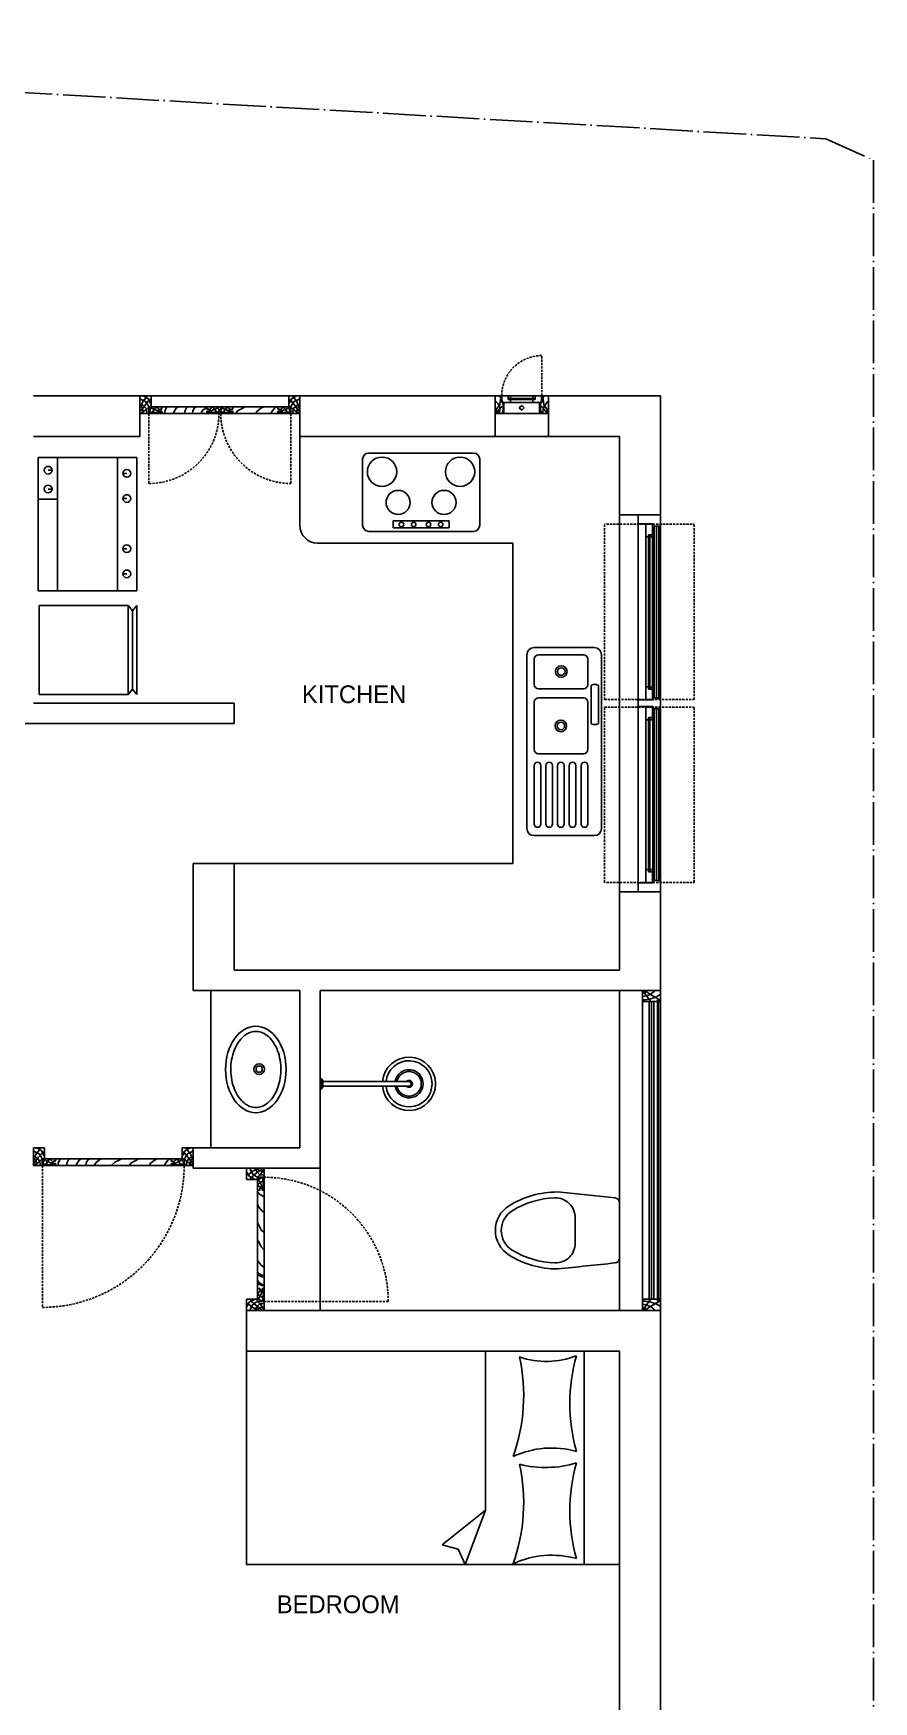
# Model space of a CAD drawing. Header units: metres. Extents: x -16 to 65907, y -5261 to 15511.
# Drawn here: x 12647 to 13120, y -2413 to -1474 of the extents above; entities that cross this region are included whole.
import ezdxf

# ---------------------------------------------------------------- set-up
doc = ezdxf.new("R2010")
doc.units = ezdxf.units.M
for name, pattern in [('ACAD_ISO03W100', [30, 12, -18]), ('ACAD_ISO04W100', [30, 24, -3, 0, -3]), ('DASHED', [19.05, 12.7, -6.35])]:
    doc.linetypes.add(name, pattern=pattern)
doc.layers.get('0').update_dxf_attribs({"color": 6})
doc.layers.add('BC-BOUNDARY', color=3, linetype='ACAD_ISO04W100')
doc.layers.add('BC-GREYCOLOR', color=8, linetype='Continuous')
doc.styles.add('BC-1IN50-1', font='FreeSans.ttf', dxfattribs={"height": 10})

# ---------------------------------------------------------------- blocks, each defined once
blk = doc.blocks.new('BC-WC')
at = {"linetype": 'ByBlock'}
for points in [[(193.3, 400), (461.7, 520.1, -0.384412), (493.6, 509.8), (633.6, 267.3, -0.383904), (626.6, 234.6, -0.001434), (389.3, 62.9, -0.140641), (141, 0, -0.259738), (18, 73.6, -0.259738), (15.8, 216.9, -0.139471)], [(336.3, 332.2), (401.2, 219.9, -0.422961), (362, 81.9, -0.13189), (141.9, 30, -0.259738), (44, 88.6, -0.259738), (42.2, 202.7, -0.13189), (197.1, 367.3, -0.422961)]]:
    blk.add_lwpolyline(points, format="xyb", close=True, dxfattribs=at)
blk.add_arc((374.7, 83.2), 25, 299.83999, 305.7189, dxfattribs=at)
blk = doc.blocks.new('BC-WASH-COUNTER')
for radius in [2.5, 1.47]:
    blk.add_circle((20.09, 15.74), radius)
at = {"extrusion": (0, 0, -1)}
blk.add_ellipse((20.23, 14.18), major_axis=(-20.28, 0), ratio=0.7, start_param=3.141593, end_param=9.424778, dxfattribs=at)
blk.add_open_spline([(38.07, 14.18), (38.07, 13.26), (37.9, 12.33), (37.2, 10.48), (36.67, 9.56), (35.23, 7.8), (34.32, 6.96), (32.19, 5.44), (30.95, 4.77), (28.25, 3.65), (26.77, 3.21), (23.7, 2.6), (22.09, 2.44), (18.88, 2.41), (17.27, 2.54), (14.17, 3.08), (12.68, 3.5), (9.92, 4.56), (8.66, 5.22), (6.45, 6.7), (5.5, 7.53), (3.99, 9.27), (3.41, 10.18), (2.64, 12.03), (2.43, 12.95), (2.35, 14.81), (2.49, 15.74), (3.11, 17.58), (3.6, 18.51), (4.95, 20.28), (5.82, 21.14), (7.89, 22.69), (9.09, 23.39), (11.74, 24.56), (13.19, 25.03), (16.24, 25.69), (17.83, 25.88), (21.04, 25.98), (22.66, 25.88), (25.78, 25.4), (27.29, 25.01), (30.1, 24), (31.39, 23.37), (33.67, 21.93), (34.65, 21.12), (36.25, 19.39), (36.86, 18.48), (37.72, 16.65), (37.97, 15.72), (38.06, 14.59), (38.07, 14.39), (38.07, 14.18)], degree=3, knots=[0, 0, 0, 0, 0.25944, 0.25944, 0.518879, 0.518879, 0.778319, 0.778319, 1.037759, 1.037759, 1.297198, 1.297198, 1.556638, 1.556638, 1.816078, 1.816078, 2.075517, 2.075517, 2.334957, 2.334957, 2.594397, 2.594397, 2.853836, 2.853836, 3.113276, 3.113276, 3.372716, 3.372716, 3.632155, 3.632155, 3.891595, 3.891595, 4.151035, 4.151035, 4.410474, 4.410474, 4.669914, 4.669914, 4.929354, 4.929354, 5.188793, 5.188793, 5.448233, 5.448233, 5.707673, 5.707673, 5.967112, 5.967112, 6.226552, 6.226552, 6.283185, 6.283185, 6.283185, 6.283185])
blk = doc.blocks.new('BC-SHOWER')
for p in [(-12.3, -15.1), (12.3, -15.1)]:
    blk.add_line(p, (0, -15.1))
for points in [[(0, 0), (-29.6, 0)], [(0, 0), (29.6, 0)], [(-29.6, -4.1), (0, -4.1)], [(-28.3, -5.1), (0, -5.1)], [(29.6, -4.1), (0, -4.1)], [(28.3, -5.1), (0, -5.1)]]:
    blk.add_lwpolyline(points)
for points in [[(-29.6, 0), (-29.6, -4.1, 0.347987), (-28.6, -5.1), (-28.3, -5.1, 0.2725), (-12.3, -15.1, 6.671192)], [(29.6, 0), (29.6, -4.1, -0.347987), (28.6, -5.1), (28.3, -5.1, -0.2725), (12.3, -15.1, -6.671192)], [(-12.3, -15.1), (-12.3, -500, 1), (12.3, -500), (12.3, -15.1)]]:
    blk.add_lwpolyline(points, format="xyb")
for centre, radius, start, end in [((0, -499.7), 150, 94.70296, 85.29704), ((0, -499.7), 130, 95.42894, 84.57108), ((0, -500), 79.1, 100.18967, 79.8103), ((0, -500), 69.1, 100.18967, 79.8103), ((0, -500), 19.1, 130.08702, 49.91283)]:
    blk.add_arc(centre, radius, start, end)

msp = doc.modelspace()

# ---------------------------------------------------------------- linework, layer by layer
at = {"layer": 'BC-BOUNDARY'}
for p, q in [((12063.031, -1474.069), (13093.402, -1533.347)), ((13093.402, -1533.347), (13120.385, -1545.417)), ((13120.385, -1545.417), (13120.385, -2846.269))]:
    msp.add_line(p, q, dxfattribs=at)
at = {"layer": 'BC-GREYCOLOR', "linetype": 'DASHED', "ltscale": 0.1}
for p, q in [((12933.594, -1677.941), (12933.594, -1655.376)), ((12712.444, -1687.941), (12712.444, -1727.341)), ((12792.244, -1687.941), (12792.244, -1727.341)), ((12995.994, -1750.247), (12968.854, -1750.247)), ((12968.854, -1848.972), (12968.854, -1750.247)), ((12992.194, -1750.247), (13019.333, -1750.247)), ((13019.333, -1848.972), (13019.333, -1750.247)), ((12968.854, -1848.972), (13019.333, -1848.972)), ((12968.854, -1853.122), (13019.333, -1853.122)), ((12968.854, -1951.847), (12968.854, -1853.122)), ((13019.333, -1951.847), (13019.333, -1853.122)), ((12995.994, -1951.847), (12968.854, -1951.847)), ((12992.194, -1951.847), (13019.333, -1951.847)), ((12652.444, -2111.153), (12652.444, -2190.953)), ((12777.344, -2187.553), (12847.144, -2187.553))]:
    msp.add_line(p, q, dxfattribs=at)
at = {"layer": 'BC-GREYCOLOR'}
for p, q in [((12647.344, -1677.941), (12707.344, -1677.941)), ((12707.344, -1700.941), (12707.344, -1677.941)), ((12797.344, -1677.941), (12707.344, -1677.941)), ((12707.344, -1677.941), (12707.344, -1687.941)), ((12707.344, -1677.941), (12713.594, -1677.941)), ((12713.594, -1684.141), (12713.594, -1677.941)), ((12791.094, -1684.141), (12791.094, -1677.941)), ((12797.344, -1677.941), (12791.094, -1677.941)), ((12797.344, -1700.941), (12797.344, -1677.941)), ((12797.344, -1677.941), (12907.344, -1677.941)), ((12797.344, -1677.941), (12797.344, -1687.941)), ((12907.279, -1677.941), (12907.279, -1687.941)), ((12911.029, -1677.941), (12907.279, -1677.941)), ((12907.344, -1700.941), (12907.344, -1677.941)), ((12937.344, -1677.941), (12907.344, -1677.941)), ((12911.029, -1681.691), (12911.029, -1677.941)), ((12914.679, -1679.516), (12914.679, -1677.941)), ((12914.679, -1679.516), (12929.844, -1679.516)), ((12914.679, -1680.116), (12914.679, -1679.516)), ((12914.679, -1680.116), (12929.844, -1680.116)), ((12914.929, -1679.516), (12914.929, -1680.116)), ((12915.929, -1677.941), (12928.594, -1677.941)), ((12929.594, -1679.516), (12929.594, -1680.116)), ((12929.844, -1679.516), (12929.844, -1677.941)), ((12929.844, -1680.116), (12929.844, -1679.516)), ((12933.594, -1681.691), (12933.594, -1677.941)), ((12933.594, -1677.941), (12937.344, -1677.941)), ((12937.344, -1700.941), (12937.344, -1677.941)), ((12937.344, -1677.941), (13000.344, -1677.941)), ((12937.344, -1677.941), (12937.344, -1687.941)), ((13000.344, -1677.941), (13000.344, -1745.047)), ((12707.344, -1687.941), (12712.344, -1687.941)), ((12712.344, -1684.141), (12713.594, -1684.141)), ((12712.344, -1687.941), (12712.344, -1684.141)), ((12719.744, -1685.441), (12718.494, -1685.441)), ((12718.494, -1685.441), (12718.494, -1686.691)), ((12719.744, -1686.691), (12718.494, -1686.691)), ((12784.944, -1684.191), (12719.744, -1684.191)), ((12719.744, -1687.941), (12784.944, -1687.941)), ((12752.344, -1684.191), (12745.044, -1684.191)), ((12745.044, -1684.191), (12745.044, -1685.441)), ((12745.044, -1685.441), (12746.294, -1685.441)), ((12745.044, -1686.691), (12746.294, -1686.691)), ((12745.044, -1686.691), (12745.044, -1687.941)), ((12745.044, -1687.941), (12751.844, -1687.941)), ((12746.294, -1685.441), (12746.294, -1686.691)), ((12751.844, -1686.691), (12752.844, -1685.441)), ((12751.844, -1687.941), (12751.844, -1686.691)), ((12759.644, -1687.941), (12751.844, -1687.941)), ((12752.344, -1684.191), (12759.644, -1684.191)), ((12752.844, -1685.441), (12752.844, -1684.191)), ((12758.394, -1685.441), (12758.394, -1686.691)), ((12759.644, -1685.441), (12758.394, -1685.441)), ((12759.644, -1686.691), (12758.394, -1686.691)), ((12759.644, -1684.191), (12759.644, -1685.441)), ((12759.644, -1686.691), (12759.644, -1687.941)), ((12784.944, -1685.441), (12786.194, -1685.441)), ((12784.944, -1686.691), (12786.194, -1686.691)), ((12786.194, -1685.441), (12786.194, -1686.691)), ((12792.344, -1684.141), (12791.094, -1684.141)), ((12792.344, -1687.941), (12792.344, -1684.141)), ((12797.344, -1687.941), (12792.344, -1687.941)), ((12907.279, -1687.941), (12912.279, -1687.941)), ((12912.279, -1681.691), (12911.029, -1681.691)), ((12932.026, -1687.941), (12912.062, -1687.941)), ((12912.279, -1687.941), (12912.279, -1681.691)), ((12928.594, -1681.691), (12915.929, -1681.691)), ((12932.344, -1687.941), (12932.344, -1681.691)), ((12932.344, -1681.691), (12933.594, -1681.691)), ((12937.344, -1687.941), (12932.344, -1687.941)), ((12647.344, -1700.941), (12707.344, -1700.941)), ((12797.344, -1750.941), (12797.344, -1700.941)), ((12797.344, -1700.941), (12907.344, -1700.941)), ((12907.344, -1700.941), (12937.344, -1700.941)), ((12937.344, -1700.941), (12977.344, -1700.941)), ((12977.344, -1700.941), (12977.344, -1745.047)), ((12650.102, -1712.745), (12705.545, -1712.745)), ((12650.102, -1787.745), (12650.102, -1712.745)), ((12660.931, -1712.745), (12660.931, -1787.745)), ((12694.716, -1712.745), (12694.716, -1787.745)), ((12705.545, -1712.745), (12705.545, -1787.745)), ((12832.664, -1713.727), (12832.664, -1750.86)), ((12895.184, -1710.26), (12836.132, -1710.26)), ((12898.652, -1750.86), (12898.652, -1713.727)), ((12655.683, -1719.87), (12657.852, -1719.87)), ((12699.965, -1721.648), (12697.795, -1721.648)), ((12650.102, -1736.163), (12660.931, -1736.163)), ((12655.683, -1730.477), (12657.852, -1730.477)), ((12699.965, -1735.812), (12697.795, -1735.812)), ((13000.344, -1745.047), (12977.344, -1745.047)), ((12977.344, -1957.047), (12977.344, -1745.047)), ((13000.344, -1745.047), (13000.344, -1957.047)), ((13000.344, -1745.047), (13000.344, -1957.047)), ((12836.132, -1754.328), (12895.184, -1754.328)), ((12881.393, -1748.458), (12849.82, -1748.458)), ((12849.82, -1748.458), (12849.82, -1752.372)), ((12849.82, -1752.372), (12881.393, -1752.372)), ((12881.393, -1752.372), (12881.393, -1748.458)), ((12987.844, -1952.047), (12987.844, -1750.047)), ((12995.894, -1751.325), (12995.894, -1773.075)), ((12995.994, -1751.297), (12995.994, -1847.922)), ((12996.825, -1847.922), (12996.825, -1751.297)), ((12998.169, -1847.922), (12998.169, -1751.297)), ((12999.512, -1847.922), (12999.512, -1751.297)), ((13000.344, -1847.922), (13000.344, -1751.297)), ((12699.965, -1764.042), (12697.795, -1764.042)), ((12807.344, -1760.941), (12917.344, -1760.941)), ((12917.344, -1760.941), (12917.344, -1941.153)), ((12992.144, -1841.772), (12992.144, -1757.447)), ((12993.719, -1756.197), (12994.319, -1756.197)), ((12993.719, -1757.447), (12993.719, -1756.197)), ((12994.319, -1756.447), (12993.719, -1756.447)), ((12993.719, -1757.447), (12993.719, -1843.022)), ((12994.319, -1756.197), (12995.894, -1756.197)), ((12994.319, -1757.447), (12994.319, -1756.197)), ((12994.319, -1757.447), (12994.319, -1843.022)), ((12995.894, -1761.261), (12995.894, -1841.772)), ((12699.965, -1778.206), (12697.795, -1778.206)), ((12705.545, -1787.745), (12650.102, -1787.745)), ((12650.64, -1796.072, -357.91), (12700.64, -1796.072, -357.91)), ((12650.64, -1846.072, -357.91), (12650.64, -1796.072, -357.91)), ((12703.14, -1799.072, -357.91), (12700.64, -1796.072, -357.91)), ((12700.64, -1796.072, -357.91), (12700.64, -1846.072, -357.91)), ((12703.14, -1799.072, -357.91), (12705.64, -1796.072, -357.91)), ((12703.14, -1799.072, -357.91), (12703.14, -1843.072, -357.91)), ((12705.64, -1796.072, -357.91), (12705.64, -1846.072, -357.91)), ((12963.121, -1819.712), (12929.193, -1819.712)), ((12925.175, -1823.73), (12925.175, -1921.48)), ((12929.338, -1826.172), (12929.338, -1840.365)), ((12957.022, -1823.706), (12931.804, -1823.706)), ((12959.488, -1840.365), (12959.488, -1826.172)), ((12967.138, -1921.48), (12967.138, -1823.73)), ((12700.64, -1846.072, -357.91), (12650.64, -1846.072, -357.91)), ((12703.14, -1843.072, -357.91), (12700.64, -1846.072, -357.91)), ((12703.14, -1843.072, -357.91), (12705.64, -1846.072, -357.91)), ((12931.804, -1842.831), (12957.022, -1842.831)), ((12957.022, -1848.006), (12931.804, -1848.006)), ((12961.288, -1841.662), (12961.288, -1861.775)), ((12964.37, -1840.469), (12962.481, -1840.469)), ((12965.563, -1861.775), (12965.563, -1841.662)), ((12994.319, -1842.772), (12993.719, -1842.772)), ((12993.719, -1843.022), (12994.319, -1843.022)), ((12994.319, -1843.022), (12995.894, -1843.022)), ((12647.344, -1850.953), (12760.344, -1850.953)), ((12760.344, -1862.453), (12760.344, -1850.953)), ((12929.338, -1850.472), (12929.338, -1877.04)), ((12959.488, -1877.04), (12959.488, -1850.472)), ((12995.994, -1854.172), (12995.994, -1950.797)), ((12996.825, -1950.797), (12996.825, -1854.172)), ((12998.169, -1950.797), (12998.169, -1854.172)), ((12999.512, -1950.797), (12999.512, -1854.172)), ((13000.344, -1950.797), (13000.344, -1854.172)), ((12624.344, -1862.453), (12760.344, -1862.453)), ((12962.481, -1862.969), (12964.37, -1862.969)), ((12992.144, -1944.647), (12992.144, -1860.322)), ((12993.719, -1859.072), (12994.319, -1859.072)), ((12993.719, -1860.322), (12993.719, -1859.072)), ((12994.319, -1859.322), (12993.719, -1859.322)), ((12993.719, -1860.322), (12993.719, -1945.897)), ((12994.319, -1859.072), (12995.894, -1859.072)), ((12994.319, -1860.322), (12994.319, -1859.072)), ((12994.319, -1860.322), (12994.319, -1945.897)), ((12929.338, -1918.972), (12929.338, -1886.032)), ((12931.804, -1879.506), (12957.022, -1879.506)), ((12933.038, -1886.032), (12933.038, -1918.972)), ((12935.915, -1918.972), (12935.915, -1886.032)), ((12939.615, -1886.032), (12939.615, -1918.972)), ((12942.395, -1918.972), (12942.395, -1886.032)), ((12946.095, -1886.032), (12946.095, -1918.972)), ((12949.02, -1918.972), (12949.02, -1886.032)), ((12952.719, -1886.032), (12952.719, -1918.972)), ((12955.788, -1918.972), (12955.788, -1886.032)), ((12959.488, -1886.032), (12959.488, -1918.972)), ((12929.193, -1925.497), (12963.121, -1925.497)), ((12737.344, -1966.153), (12737.344, -1941.153)), ((12760.344, -1941.153), (12737.344, -1941.153)), ((12917.344, -1941.153), (12760.344, -1941.153)), ((12760.344, -1966.153), (12760.344, -1941.153)), ((12994.319, -1945.647), (12993.719, -1945.647)), ((12993.719, -1945.897), (12994.319, -1945.897)), ((12994.319, -1945.897), (12995.894, -1945.897)), ((13000.344, -1957.047), (12977.344, -1957.047)), ((12977.344, -1957.047), (12977.344, -2001.153)), ((13000.344, -1957.047), (13000.344, -2012.653)), ((12737.344, -1966.153), (12737.344, -2012.653)), ((12760.344, -1966.153), (12760.344, -2001.153)), ((12977.344, -2001.153), (12760.344, -2001.153)), ((12797.344, -2012.653), (12737.344, -2012.653)), ((12747.344, -2012.653), (12747.344, -2101.153)), ((12797.344, -2012.653), (12797.344, -2101.153)), ((13000.344, -2012.653), (12808.844, -2012.653)), ((12808.844, -2012.653), (12808.844, -2112.653)), ((12977.344, -2192.653), (12977.344, -2012.653)), ((13000.344, -2012.653), (12990.344, -2012.653)), ((12990.344, -2012.653), (12990.344, -2018.903)), ((12998.744, -2018.903), (12998.744, -2017.903)), ((12998.744, -2017.903), (13000.344, -2017.903)), ((13000.344, -2012.653), (13000.344, -2192.653)), ((13000.344, -2017.903), (13000.344, -2012.653)), ((12990.344, -2018.903), (12990.344, -2187.483)), ((12990.344, -2018.903), (12998.744, -2018.903)), ((12994, -2186.403), (12994, -2018.903)), ((12995.344, -2186.403), (12995.344, -2018.903)), ((12996.687, -2186.403), (12996.687, -2018.903)), ((12998.744, -2186.403), (12998.744, -2018.903)), ((12999.344, -2186.403), (12999.344, -2018.903)), ((13000.344, -2018.903), (13000.344, -2186.403)), ((12647.344, -2101.153), (12647.344, -2111.153)), ((12647.344, -2101.153), (12653.594, -2101.153)), ((12653.594, -2107.353), (12653.594, -2101.153)), ((12731.094, -2107.353), (12731.094, -2101.153)), ((12737.344, -2101.153), (12731.094, -2101.153)), ((12797.344, -2101.153), (12737.344, -2101.153)), ((12737.344, -2101.153), (12737.344, -2112.653)), ((12737.344, -2101.153), (12737.344, -2111.153)), ((12647.344, -2111.153), (12652.344, -2111.153)), ((12652.344, -2107.353), (12653.594, -2107.353)), ((12652.344, -2111.153), (12652.344, -2107.353)), ((12659.744, -2108.653), (12658.494, -2108.653)), ((12658.494, -2108.653), (12658.494, -2109.903)), ((12659.744, -2109.903), (12658.494, -2109.903)), ((12724.944, -2107.403), (12659.744, -2107.403)), ((12659.744, -2111.153), (12724.944, -2111.153)), ((12724.944, -2108.653), (12726.194, -2108.653)), ((12724.944, -2109.903), (12726.194, -2109.903)), ((12726.194, -2108.653), (12726.194, -2109.903)), ((12732.344, -2107.353), (12731.094, -2107.353)), ((12732.344, -2111.153), (12732.344, -2107.353)), ((12737.344, -2111.153), (12732.344, -2111.153)), ((12808.844, -2112.653), (12737.344, -2112.653)), ((12767.344, -2112.653), (12777.344, -2112.653)), ((12767.344, -2112.653), (12767.344, -2118.903)), ((12773.544, -2118.903), (12767.344, -2118.903)), ((12773.544, -2117.653), (12773.544, -2118.903)), ((12777.344, -2117.653), (12773.544, -2117.653)), ((12777.344, -2112.653), (12777.344, -2117.653)), ((12773.594, -2125.053), (12773.594, -2180.253)), ((12774.844, -2125.053), (12774.844, -2123.803)), ((12774.844, -2123.803), (12776.094, -2123.803)), ((12776.094, -2125.053), (12776.094, -2123.803)), ((12777.344, -2180.253), (12777.344, -2125.053)), ((12773.544, -2186.403), (12767.344, -2186.403)), ((12767.344, -2192.653), (12767.344, -2186.403)), ((12773.544, -2187.653), (12773.544, -2186.403)), ((12774.844, -2180.253), (12774.844, -2181.503)), ((12774.844, -2181.503), (12776.094, -2181.503)), ((12776.094, -2180.253), (12776.094, -2181.503)), ((12990.344, -2192.653), (12990.344, -2186.403)), ((12990.344, -2186.403), (12998.744, -2186.403)), ((12998.744, -2186.403), (12998.744, -2187.403)), ((13000.344, -2192.653), (12767.344, -2192.653)), ((12767.344, -2192.653), (12767.344, -2215.653)), ((12767.344, -2192.653), (12777.344, -2192.653)), ((12777.344, -2187.653), (12773.544, -2187.653)), ((12777.344, -2192.653), (12777.344, -2187.653)), ((13000.344, -2192.653), (12990.344, -2192.653)), ((12998.744, -2187.403), (13000.344, -2187.403)), ((13000.344, -2187.403), (13000.344, -2192.653)), ((13000.344, -2192.653), (13000.344, -2426.953)), ((12767.344, -2335.653), (12767.344, -2215.653)), ((12977.344, -2215.653), (12767.344, -2215.653)), ((12901.794, -2215.653), (12901.794, -2305.148)), ((12957.344, -2215.653), (12957.344, -2335.653)), ((12977.344, -2215.653), (12977.344, -2426.953)), ((12877.575, -2324.55), (12901.794, -2305.148)), ((12901.794, -2305.148), (12890.492, -2335.653)), ((12886.455, -2326.975), (12877.575, -2324.55)), ((12890.492, -2335.653), (12886.455, -2326.975)), ((12977.344, -2335.653), (12767.344, -2335.653))]:
    msp.add_line(p, q, dxfattribs=at)
at = {"layer": 'BC-GREYCOLOR', "linetype": 'Continuous'}
for p, q in [((12713.594, -1677.941), (12791.094, -1677.941)), ((12808.844, -2112.653), (12808.844, -2192.653))]:
    msp.add_line(p, q, dxfattribs=at)
at = {"layer": 'BC-GREYCOLOR', "linetype": 'ACAD_ISO03W100', "ltscale": 0.5}
msp.add_line((12808.844, -2112.653), (12808.844, -2192.653), dxfattribs=at)
at = {"layer": 'BC-GREYCOLOR'}
for points in [[(12707.344, -1685.011), (12707.821, -1684.354), (12708.926, -1681.287), (12710.225, -1679.768), (12710.999, -1678.607), (12711.244, -1677.941)], [(12707.344, -1679.663), (12708.843, -1680.541), (12710.556, -1681.287), (12711.772, -1683), (12712.344, -1684.141)], [(12707.344, -1687.013), (12708.07, -1686.233), (12710.142, -1683.387), (12712.435, -1680.735), (12713.594, -1680.011)], [(12709.134, -1677.941), (12709.534, -1678.193), (12712.076, -1679.685), (12712.546, -1681.039), (12713.265, -1682.14), (12713.594, -1682.993)], [(12795.553, -1677.941), (12795.154, -1678.193), (12792.612, -1679.685), (12792.142, -1681.039), (12791.423, -1682.14), (12791.094, -1682.993)], [(12797.344, -1687.013), (12796.618, -1686.233), (12794.546, -1683.387), (12792.252, -1680.735), (12791.094, -1680.011)], [(12797.344, -1679.663), (12795.844, -1680.541), (12794.131, -1681.287), (12792.915, -1683), (12792.344, -1684.141)], [(12797.344, -1685.011), (12796.867, -1684.354), (12795.761, -1681.287), (12794.463, -1679.768), (12793.689, -1678.607), (12793.444, -1677.941)], [(12907.279, -1686.81), (12908.339, -1685.231), (12909.942, -1683.004), (12910.266, -1679.975), (12911.029, -1678.403)], [(12915.929, -1679.516), (12915.929, -1677.941), (12911.129, -1677.941), (12911.129, -1681.691), (12915.929, -1681.691), (12915.929, -1680.116)], [(12928.594, -1679.516), (12928.594, -1677.941), (12933.394, -1677.941), (12933.394, -1681.691), (12928.594, -1681.691), (12928.594, -1680.116)], [(12937.344, -1686.81), (12936.284, -1685.231), (12934.681, -1683.004), (12934.357, -1679.975), (12933.594, -1678.403)], [(12707.344, -1682.625), (12707.959, -1682.807), (12709.662, -1684.047), (12711.031, -1685.435), (12711.192, -1687.421), (12711.344, -1687.941)], [(12709.182, -1687.941), (12709.258, -1687.338), (12708.899, -1686.012), (12708.512, -1684.769), (12707.344, -1684.191)], [(12707.627, -1687.941), (12708.374, -1687.366), (12710.446, -1686.012), (12712.344, -1684.141), (12713.594, -1683.889)], [(12719.744, -1686.691), (12719.744, -1687.941), (12712.444, -1687.941), (12712.444, -1684.191), (12719.744, -1684.191), (12719.744, -1685.441)], [(12714.154, -1684.191), (12713.666, -1684.693), (12712.902, -1686.009), (12712.444, -1687.423)], [(12718.434, -1687.941), (12717.783, -1687.664), (12715.406, -1687.268), (12713.129, -1687.013), (12712.444, -1686.693)], [(12719.545, -1687.941), (12718.561, -1687.325), (12716.58, -1686.179), (12714.289, -1685.104), (12713.449, -1684.191)], [(12717.328, -1684.191), (12716.099, -1684.722), (12714.982, -1686.334), (12714.43, -1687.254), (12714.246, -1687.941)], [(12718.494, -1685.812), (12718.193, -1685.967), (12716.991, -1687.466), (12716.825, -1687.941)], [(12718.494, -1686), (12717.528, -1685.146), (12716.926, -1684.191)], [(12718.731, -1687.941), (12719.084, -1687.183), (12719.708, -1686.691)], [(12719.744, -1685.17), (12719.216, -1685.441)], [(12719.744, -1687.148), (12719.258, -1686.691)], [(12721.249, -1687.941), (12721.401, -1686.591), (12722.415, -1684.191)], [(12726.123, -1687.941), (12726.366, -1687.191), (12727.704, -1684.946), (12729.136, -1684.191)], [(12732.495, -1687.941), (12732.614, -1686.633), (12733.581, -1684.699), (12734.001, -1684.191)], [(12736.895, -1687.941), (12737.153, -1686.495), (12738.037, -1684.865), (12739.007, -1684.191)], [(12741.563, -1687.941), (12742.734, -1686.155), (12744.849, -1684.514), (12745.044, -1684.411)], [(12745.044, -1685.17), (12745.572, -1685.441)], [(12745.044, -1687.148), (12745.53, -1686.691)], [(12746.057, -1687.941), (12745.703, -1687.183), (12745.079, -1686.691)], [(12745.242, -1687.941), (12746.227, -1687.325), (12748.207, -1686.179), (12750.499, -1685.104), (12751.339, -1684.191)], [(12746.294, -1686), (12747.259, -1685.146), (12747.862, -1684.191)], [(12746.294, -1685.812), (12746.595, -1685.967), (12747.797, -1687.466), (12747.963, -1687.941)], [(12746.354, -1687.941), (12747.005, -1687.664), (12749.381, -1687.268), (12751.659, -1687.013), (12751.844, -1686.927)], [(12747.46, -1684.191), (12748.688, -1684.722), (12749.806, -1686.334), (12750.358, -1687.254), (12750.542, -1687.941)], [(12750.634, -1684.191), (12751.121, -1684.693), (12751.885, -1686.009), (12752.031, -1686.457)], [(12758.334, -1687.941), (12757.683, -1687.664), (12755.306, -1687.268), (12753.029, -1687.013), (12751.979, -1686.522)], [(12754.054, -1684.191), (12753.566, -1684.693), (12752.802, -1686.009), (12752.176, -1687.941)], [(12759.445, -1687.941), (12758.461, -1687.325), (12756.48, -1686.179), (12754.189, -1685.104), (12753.349, -1684.191)], [(12757.228, -1684.191), (12755.999, -1684.722), (12754.882, -1686.334), (12754.33, -1687.254), (12754.146, -1687.941)], [(12758.394, -1685.812), (12758.093, -1685.967), (12756.891, -1687.466), (12756.725, -1687.941)], [(12758.394, -1686), (12757.428, -1685.146), (12756.826, -1684.191)], [(12758.631, -1687.941), (12758.984, -1687.183), (12759.608, -1686.691)], [(12759.644, -1685.17), (12759.116, -1685.441)], [(12759.644, -1687.148), (12759.158, -1686.691)], [(12761.276, -1687.941), (12762.334, -1686.457), (12765.356, -1684.946), (12766.551, -1684.191)], [(12772.667, -1687.941), (12773.127, -1686.845), (12775.328, -1685.032), (12777.011, -1684.191)], [(12781.117, -1687.941), (12781.372, -1687.277), (12783.142, -1684.903), (12784.1, -1684.191)], [(12784.944, -1686.691), (12784.944, -1687.941), (12792.244, -1687.941), (12792.244, -1684.191), (12784.944, -1684.191), (12784.944, -1685.441)], [(12784.944, -1685.17), (12785.472, -1685.441)], [(12784.944, -1687.148), (12785.43, -1686.691)], [(12785.957, -1687.941), (12785.603, -1687.183), (12784.979, -1686.691)], [(12785.142, -1687.941), (12786.127, -1687.325), (12788.107, -1686.179), (12790.399, -1685.104), (12791.239, -1684.191)], [(12786.194, -1686), (12787.159, -1685.146), (12787.762, -1684.191)], [(12786.194, -1685.812), (12786.495, -1685.967), (12787.697, -1687.466), (12787.863, -1687.941)], [(12786.254, -1687.941), (12786.905, -1687.664), (12789.281, -1687.268), (12791.559, -1687.013), (12792.244, -1686.693)], [(12787.36, -1684.191), (12788.588, -1684.722), (12789.706, -1686.334), (12790.258, -1687.254), (12790.442, -1687.941)], [(12790.534, -1684.191), (12791.021, -1684.693), (12791.785, -1686.009), (12792.244, -1687.423)], [(12797.061, -1687.941), (12796.314, -1687.366), (12794.242, -1686.012), (12792.344, -1684.141), (12791.094, -1683.889)], [(12797.344, -1682.625), (12796.728, -1682.807), (12795.026, -1684.047), (12793.657, -1685.435), (12793.496, -1687.421), (12793.344, -1687.941)], [(12795.505, -1687.941), (12795.43, -1687.338), (12795.789, -1686.012), (12796.176, -1684.769), (12797.344, -1684.191)], [(12907.289, -1687.941), (12908.903, -1686.686), (12910.414, -1684.785), (12911.81, -1683.687), (12912.279, -1683.601)], [(12937.334, -1687.941), (12935.72, -1686.686), (12934.209, -1684.785), (12932.813, -1683.687), (12932.344, -1683.601)], [(12994.319, -1757.447), (12995.894, -1757.447), (12995.894, -1750.247), (12992.144, -1750.247), (12992.144, -1757.447), (12993.719, -1757.447)], [(12994.319, -1841.772), (12995.894, -1841.772), (12995.894, -1848.972), (12992.144, -1848.972), (12992.144, -1841.772), (12993.719, -1841.772)], [(12994.319, -1860.322), (12995.894, -1860.322), (12995.894, -1853.122), (12992.144, -1853.122), (12992.144, -1860.322), (12993.719, -1860.322)], [(12994.319, -1944.647), (12995.894, -1944.647), (12995.894, -1951.847), (12992.144, -1951.847), (12992.144, -1944.647), (12993.719, -1944.647)], [(12990.344, -2012.663), (12991.599, -2014.277), (12993.499, -2017.038), (12994.598, -2018.434), (12994.683, -2018.903)], [(12991.474, -2012.653), (12993.054, -2013.713), (12995.281, -2015.316), (12998.31, -2016.89), (12999.881, -2017.903)], [(12647.344, -2108.223), (12647.821, -2107.566), (12648.926, -2104.5), (12650.225, -2102.98), (12650.999, -2101.819), (12651.244, -2101.153)], [(12649.134, -2101.153), (12649.534, -2101.405), (12652.076, -2102.897), (12652.546, -2104.251), (12653.265, -2105.352), (12653.594, -2106.205)], [(12735.553, -2101.153), (12735.154, -2101.405), (12732.612, -2102.897), (12732.142, -2104.251), (12731.423, -2105.352), (12731.094, -2106.205)], [(12737.344, -2108.223), (12736.867, -2107.566), (12735.761, -2104.5), (12734.463, -2102.98), (12733.689, -2101.819), (12733.444, -2101.153)], [(12647.344, -2102.875), (12648.843, -2103.754), (12650.556, -2104.5), (12651.772, -2106.213), (12652.344, -2107.353)], [(12647.344, -2110.225), (12648.07, -2109.445), (12650.142, -2106.599), (12652.435, -2103.947), (12653.594, -2103.223)], [(12647.344, -2105.837), (12647.959, -2106.019), (12649.662, -2107.259), (12651.031, -2108.648), (12651.192, -2110.633), (12651.344, -2111.153)], [(12649.182, -2111.153), (12649.258, -2110.55), (12648.899, -2109.224), (12648.512, -2107.981), (12647.344, -2107.403)], [(12647.627, -2111.153), (12648.374, -2110.578), (12650.446, -2109.224), (12652.344, -2107.353), (12653.594, -2107.101)], [(12659.744, -2109.903), (12659.744, -2111.153), (12652.444, -2111.153), (12652.444, -2107.403), (12659.744, -2107.403), (12659.744, -2108.653)], [(12654.154, -2107.403), (12653.666, -2107.906), (12652.902, -2109.221), (12652.444, -2110.635)], [(12658.434, -2111.153), (12657.783, -2110.876), (12655.406, -2110.48), (12653.129, -2110.226), (12652.444, -2109.905)], [(12659.545, -2111.153), (12658.561, -2110.537), (12656.58, -2109.391), (12654.289, -2108.316), (12653.449, -2107.403)], [(12657.328, -2107.403), (12656.099, -2107.934), (12654.982, -2109.546), (12654.43, -2110.466), (12654.246, -2111.153)], [(12658.494, -2109.024), (12658.193, -2109.179), (12656.991, -2110.678), (12656.825, -2111.153)], [(12658.494, -2109.212), (12657.528, -2108.358), (12656.926, -2107.403)], [(12658.731, -2111.153), (12659.084, -2110.395), (12659.708, -2109.903)], [(12659.744, -2108.382), (12659.216, -2108.653)], [(12659.744, -2110.361), (12659.258, -2109.903)], [(12661.249, -2111.153), (12661.401, -2109.803), (12662.415, -2107.403)], [(12666.111, -2111.153), (12666.23, -2109.845), (12667.197, -2107.911), (12667.616, -2107.403)], [(12671.482, -2111.153), (12671.725, -2110.403), (12673.063, -2108.158), (12674.495, -2107.403)], [(12676.895, -2111.153), (12677.153, -2109.707), (12678.037, -2108.077), (12679.007, -2107.403)], [(12681.563, -2111.153), (12682.734, -2109.367), (12684.849, -2107.726), (12685.461, -2107.403)], [(12691.23, -2111.153), (12693.138, -2109.324), (12695.599, -2108.201), (12696.936, -2107.403)], [(12701.276, -2111.153), (12702.334, -2109.669), (12705.356, -2108.158), (12706.551, -2107.403)], [(12712.667, -2111.153), (12713.127, -2110.057), (12715.328, -2108.244), (12717.011, -2107.403)], [(12721.117, -2111.153), (12721.372, -2110.489), (12723.142, -2108.115), (12724.1, -2107.403)], [(12724.944, -2109.903), (12724.944, -2111.153), (12732.244, -2111.153), (12732.244, -2107.403), (12724.944, -2107.403), (12724.944, -2108.653)], [(12724.944, -2108.382), (12725.472, -2108.653)], [(12724.944, -2110.361), (12725.43, -2109.903)], [(12725.957, -2111.153), (12725.603, -2110.395), (12724.979, -2109.903)], [(12725.142, -2111.153), (12726.127, -2110.537), (12728.107, -2109.391), (12730.399, -2108.316), (12731.239, -2107.403)], [(12726.194, -2109.212), (12727.159, -2108.358), (12727.762, -2107.403)], [(12726.194, -2109.024), (12726.495, -2109.179), (12727.697, -2110.678), (12727.863, -2111.153)], [(12726.254, -2111.153), (12726.905, -2110.876), (12729.281, -2110.48), (12731.559, -2110.226), (12732.244, -2109.905)], [(12727.36, -2107.403), (12728.588, -2107.934), (12729.706, -2109.546), (12730.258, -2110.466), (12730.442, -2111.153)], [(12730.534, -2107.403), (12731.021, -2107.906), (12731.785, -2109.221), (12732.244, -2110.635)], [(12737.344, -2110.225), (12736.618, -2109.445), (12734.546, -2106.599), (12732.252, -2103.947), (12731.094, -2103.223)], [(12737.061, -2111.153), (12736.314, -2110.578), (12734.242, -2109.224), (12732.344, -2107.353), (12731.094, -2107.101)], [(12737.344, -2102.875), (12735.844, -2103.754), (12734.131, -2104.5), (12732.915, -2106.213), (12732.344, -2107.353)], [(12737.344, -2105.837), (12736.728, -2106.019), (12735.026, -2107.259), (12733.657, -2108.648), (12733.496, -2110.633), (12733.344, -2111.153)], [(12735.505, -2111.153), (12735.43, -2110.55), (12735.789, -2109.224), (12736.176, -2107.981), (12737.344, -2107.403)], [(12774.413, -2112.653), (12773.757, -2113.13), (12770.69, -2114.236), (12769.171, -2115.534), (12768.01, -2116.308), (12767.344, -2116.553)], [(12767.344, -2114.444), (12767.596, -2114.843), (12769.088, -2117.385), (12770.442, -2117.855), (12771.543, -2118.574), (12772.396, -2118.903)], [(12769.066, -2112.653), (12769.944, -2114.153), (12770.69, -2115.866), (12772.403, -2117.081), (12773.544, -2117.653)], [(12776.416, -2112.653), (12775.636, -2113.379), (12772.79, -2115.451), (12770.138, -2117.745), (12769.414, -2118.903)], [(12772.028, -2112.653), (12772.21, -2113.268), (12773.45, -2114.971), (12774.838, -2116.34), (12776.824, -2116.501), (12777.344, -2116.653)], [(12777.344, -2112.936), (12776.769, -2113.683), (12775.415, -2115.755), (12773.544, -2117.653), (12773.292, -2118.903)], [(12777.344, -2114.492), (12776.741, -2114.567), (12775.415, -2114.208), (12774.172, -2113.821), (12773.594, -2112.653)], [(12776.094, -2125.053), (12777.344, -2125.053), (12777.344, -2117.753), (12773.594, -2117.753), (12773.594, -2125.053), (12774.844, -2125.053)], [(12773.594, -2119.463), (12774.096, -2118.975), (12775.412, -2118.212), (12776.826, -2117.753)], [(12777.344, -2124.855), (12776.727, -2123.87), (12775.582, -2121.89), (12774.506, -2119.598), (12773.594, -2118.758)], [(12773.594, -2122.637), (12774.125, -2121.409), (12775.737, -2120.291), (12776.657, -2119.739), (12777.344, -2119.555)], [(12777.344, -2123.743), (12777.067, -2123.092), (12776.671, -2120.715), (12776.416, -2118.438), (12776.096, -2117.753)], [(12775.403, -2123.803), (12774.549, -2122.837), (12773.594, -2122.235)], [(12777.344, -2128.88), (12776.68, -2128.624), (12774.305, -2126.854), (12773.594, -2125.897)], [(12774.572, -2125.053), (12774.844, -2124.525)], [(12775.215, -2123.803), (12775.369, -2123.502), (12776.869, -2122.3), (12777.344, -2122.134)], [(12777.344, -2124.04), (12776.586, -2124.394), (12776.094, -2125.018)], [(12776.551, -2125.053), (12776.094, -2124.567)], [(12777.344, -2137.33), (12776.248, -2136.87), (12774.435, -2134.669), (12773.594, -2132.986)], [(12777.344, -2148.72), (12775.86, -2147.663), (12774.349, -2144.641), (12773.594, -2143.446)], [(12777.344, -2158.767), (12775.514, -2156.859), (12774.392, -2154.398), (12773.594, -2153.061)], [(12777.344, -2168.434), (12775.557, -2167.263), (12773.917, -2165.148), (12773.594, -2164.536)], [(12777.344, -2173.102), (12775.898, -2172.844), (12774.267, -2171.96), (12773.594, -2170.99)], [(12777.344, -2173.886), (12776.036, -2173.767), (12774.102, -2172.8), (12773.594, -2172.381)], [(12777.344, -2178.515), (12776.594, -2178.272), (12774.349, -2176.934), (12773.594, -2175.502)], [(12777.344, -2178.747), (12775.994, -2178.596), (12773.594, -2177.582)], [(12767.344, -2190.863), (12767.596, -2190.463), (12769.088, -2187.921), (12770.442, -2187.451), (12771.543, -2186.732), (12772.396, -2186.403)], [(12776.416, -2192.653), (12775.636, -2191.927), (12772.79, -2189.855), (12770.138, -2187.562), (12769.414, -2186.403)], [(12777.344, -2192.37), (12776.769, -2191.623), (12775.415, -2189.551), (12773.544, -2187.653), (12773.292, -2186.403)], [(12776.094, -2180.253), (12777.344, -2180.253), (12777.344, -2187.553), (12773.594, -2187.553), (12773.594, -2180.253), (12774.844, -2180.253)], [(12777.344, -2180.451), (12776.727, -2181.436), (12775.582, -2183.417), (12774.506, -2185.708), (12773.594, -2186.548)], [(12775.403, -2181.503), (12774.549, -2182.469), (12773.594, -2183.071)], [(12773.594, -2182.669), (12774.125, -2183.898), (12775.737, -2185.015), (12776.657, -2185.567), (12777.344, -2185.751)], [(12773.594, -2185.843), (12774.096, -2186.331), (12775.412, -2187.095), (12776.826, -2187.553)], [(12774.572, -2180.253), (12774.844, -2180.781)], [(12775.215, -2181.503), (12775.369, -2181.804), (12776.869, -2183.006), (12777.344, -2183.172)], [(12776.551, -2180.253), (12776.094, -2180.739)], [(12777.344, -2181.266), (12776.586, -2180.913), (12776.094, -2180.289)], [(12777.344, -2181.563), (12777.067, -2182.214), (12776.671, -2184.591), (12776.416, -2186.868), (12776.096, -2187.553)], [(12990.344, -2192.643), (12991.599, -2191.029), (12993.499, -2188.268), (12994.598, -2186.873), (12994.683, -2186.403)], [(12774.413, -2192.653), (12773.757, -2192.176), (12770.69, -2191.071), (12769.171, -2189.772), (12768.01, -2188.998), (12767.344, -2188.753)], [(12769.066, -2192.653), (12769.944, -2191.154), (12770.69, -2189.44), (12772.403, -2188.225), (12773.544, -2187.653)], [(12772.028, -2192.653), (12772.21, -2192.038), (12773.45, -2190.335), (12774.838, -2188.966), (12776.824, -2188.805), (12777.344, -2188.653)], [(12777.344, -2190.814), (12776.741, -2190.739), (12775.415, -2191.098), (12774.172, -2191.485), (12773.594, -2192.653)], [(12991.474, -2192.653), (12993.054, -2191.594), (12995.281, -2189.99), (12998.31, -2188.417), (12999.881, -2187.403)]]:
    msp.add_lwpolyline(points, dxfattribs=at)
for points in [[(12922.262, -1683.472), (12923.605, -1684.816), (12922.262, -1686.159), (12920.918, -1684.816)], [(13000.344, -1751.297), (12995.994, -1751.297), (12995.994, -1750.047), (12987.844, -1750.047), (12987.844, -1745.047), (13000.344, -1745.047)], [(12987.844, -1849.172), (12995.994, -1849.172), (12995.994, -1847.922), (13000.344, -1847.922), (13000.344, -1854.172), (12995.994, -1854.172), (12995.994, -1852.922), (12987.844, -1852.922), (12987.844, -1849.172)], [(13000.344, -1950.797), (12995.994, -1950.797), (12995.994, -1952.047), (12987.844, -1952.047), (12987.844, -1957.047), (13000.344, -1957.047)], [(12999.344, -2017.903), (12999.344, -2018.903), (13000.344, -2018.903), (13000.344, -2017.903)], [(12999.344, -2187.403), (12999.344, -2186.403), (13000.344, -2186.403), (13000.344, -2187.403)]]:
    msp.add_lwpolyline(points, close=True, dxfattribs=at)
for centre, radius in [((12655.683, -1719.87), 2.169), ((12843.623, -1720.733), 8.264), ((12887.591, -1720.733), 8.264), ((12699.965, -1721.648), 2.169), ((12655.683, -1730.477), 2.169), ((12699.965, -1735.812), 2.169), ((12852.69, -1738.02), 6.792), ((12878.523, -1738.02), 6.792), ((12854.552, -1750.415), 1.292), ((12861.445, -1750.422), 1.283), ((12869.768, -1750.422), 1.283), ((12876.661, -1750.415), 1.292), ((12699.965, -1764.042), 2.169), ((12699.965, -1778.206), 2.169), ((12944.525, -1833.156), 3.263), ((12944.525, -1833.156), 2.138), ((12944.3, -1863.756), 3.263), ((12944.3, -1863.756), 2.138)]:
    msp.add_circle(centre, radius, dxfattribs=at)
at = {"layer": 'BC-GREYCOLOR', "linetype": 'DASHED', "ltscale": 0.1}
for centre, radius, start, end in [((12933.594, -1677.941), 22.565, 90, 180), ((12712.444, -1687.941), 39.4, 270, 0), ((12792.244, -1687.941), 39.4, 180, 270), ((12652.444, -2111.153), 79.8, 270, 2.693463), ((12777.344, -2187.553), 69.8, 0, 93.079694)]:
    msp.add_arc(centre, radius, start, end, dxfattribs=at)
at = {"layer": 'BC-GREYCOLOR'}
for centre, radius, start, end in [((12902.512, -1684.347), 9.401, 337.524622, 42.955536), ((12942.111, -1684.347), 9.401, 137.044464, 202.475378), ((12904.581, -1685.595), 5.328, 333.877685, 59.575077), ((12904.632, -1688.674), 4.298, 9.814833, 51.97299), ((12943.319, -1688.145), 9.313, 129.911192, 178.746864), ((12939.991, -1688.674), 4.298, 128.02701, 170.185167), ((12836.132, -1713.727), 3.468, 90, 180), ((12895.184, -1713.727), 3.468, 0, 90), ((12807.344, -1750.941), 10, 180, 270), ((12836.132, -1750.86), 3.468, 180, 270), ((12895.184, -1750.86), 3.468, 270, 0), ((12929.193, -1823.73), 4.017, 90, 180), ((12963.121, -1823.73), 4.017, 0, 90), ((12931.804, -1826.172), 2.466, 90, 180), ((12957.022, -1826.172), 2.466, 0, 90), ((12931.804, -1840.365), 2.466, 180, 270), ((12931.804, -1850.472), 2.466, 90, 180), ((12957.022, -1840.365), 2.466, 270, 0), ((12957.022, -1850.472), 2.466, 0, 90), ((12962.481, -1841.662), 1.193, 90, 180), ((12964.37, -1841.662), 1.193, 0, 90), ((12962.481, -1861.775), 1.193, 180, 270), ((12964.37, -1861.775), 1.193, 270, 0), ((12931.804, -1877.04), 2.466, 180, 270), ((12957.022, -1877.04), 2.466, 270, 0), ((12931.188, -1886.032), 1.85, 0, 180), ((12931.188, -1886.032), 1.85, 0, 180), ((12937.765, -1886.032), 1.85, 0, 180), ((12937.765, -1886.032), 1.85, 0, 180), ((12944.245, -1886.032), 1.85, 0, 180), ((12944.245, -1886.032), 1.85, 0, 180), ((12950.87, -1886.032), 1.85, 0, 180), ((12950.87, -1886.032), 1.85, 0, 180), ((12957.638, -1886.032), 1.85, 0, 180), ((12957.638, -1886.032), 1.85, 0, 180), ((12929.193, -1921.48), 4.017, 180, 270), ((12931.188, -1918.972), 1.85, 180, 0), ((12937.765, -1918.972), 1.85, 180, 0), ((12944.245, -1918.972), 1.85, 180, 0), ((12950.87, -1918.972), 1.85, 180, 0), ((12957.638, -1918.972), 1.85, 180, 0), ((12963.121, -1921.48), 4.017, 270, 0), ((12990.14, -2006.678), 9.313, 271.253136, 320.088808), ((12989.611, -2010.006), 4.298, 279.814833, 321.97299), ((12990.945, -2001.904), 15.93, 267.836324, 306.155288), ((12990.945, -2203.402), 15.93, 53.844712, 92.163676), ((12990.14, -2198.628), 9.313, 39.911192, 88.746864), ((12989.611, -2195.301), 4.298, 38.02701, 80.185167), ((12820.982, -2240.509), 102.4, 340.379766, 12.199771), ((12936.059, -2174.759), 46.588, 251.231661, 291.375739), ((13049.127, -2245.03), 99.779, 164.367299, 195.676525), ((12939.166, -2321.526), 51.446, 74.332542, 114.985131), ((12820.982, -2300.841), 102.4, 340.379766, 12.199771), ((12935.755, -2221.764), 59.285, 255.657528, 286.949872), ((13049.127, -2305.362), 99.779, 164.367299, 195.676525), ((12939.166, -2381.857), 51.446, 74.332542, 114.985131)]:
    msp.add_arc(centre, radius, start, end, dxfattribs=at)

# ---------------------------------------------------------------- block references
for name, p, xscale, yscale, zscale, rotation in [('BC-WASH-COUNTER', (12755.564, -2032.794), 1.2, 1.2, 1.2, 270), ('BC-SHOWER', (12808.844, -2065.153), -0.1000000000003638, 0.1000000000003638, 0.1, 89.99999999999997), ('BC-WC', (12901.605, -2153.725), 0.1109936575052854, 0.1109936575052854, 0.1109936575052854, 329.9999975255904)]:
    msp.add_blockref(name, p, dxfattribs=dict(at, xscale=xscale, yscale=yscale, zscale=zscale, rotation=rotation))

# ---------------------------------------------------------------- texts
at = {"layer": 'BC-GREYCOLOR', "char_height": 10, "width": 156.4473, "attachment_point": 5, "style": 'BC-1IN50-1'}
for s, insert in [('{\\fUbuntu|b0|i0|c0|p34;{\\C7;KITCHEN}}', (12827.895, -1846.03)), ('{\\fUbuntu|b0|i0|c0|p34;{\\C7;BEDROOM}}', (12818.949, -2358.093))]:
    msp.add_mtext(s, dxfattribs=dict(at, insert=insert))

doc.saveas('drawing.dxf')
